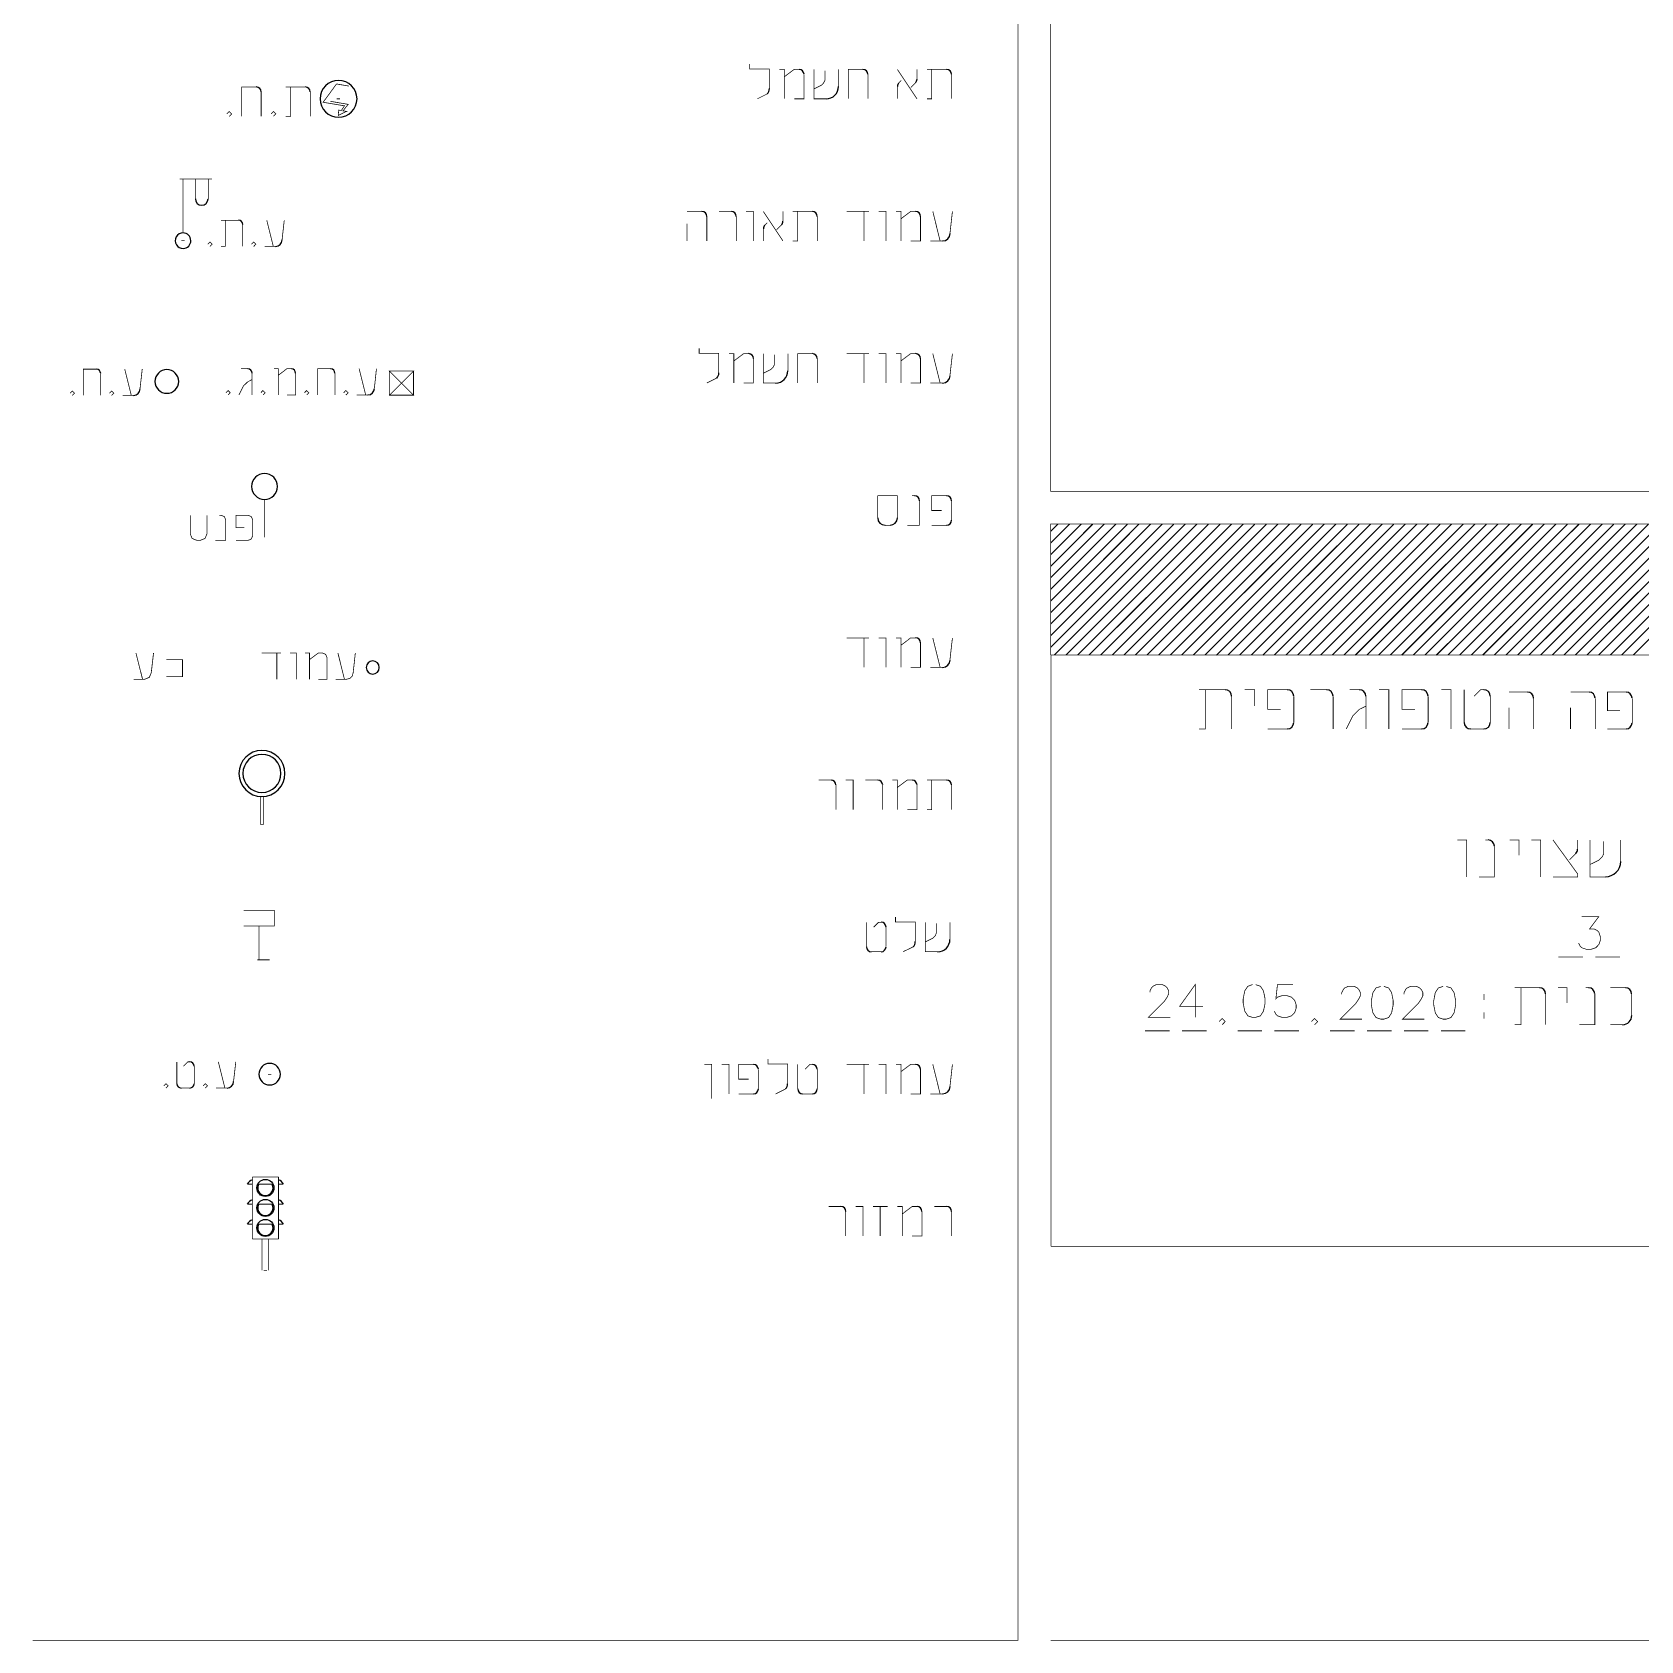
# Model space of a CAD drawing. Extents: x 489 to 720, y 1028 to 1176.
# Drawn here: x 659.46 to 684.05, y 1102.95 to 1127.53 of the extents above; entities that cross this region are included whole.
import ezdxf

# ---------------------------------------------------------------- set-up
doc = ezdxf.new("R2010")
doc.units = 0
doc.header["$MEASUREMENT"] = 0
for name, color, linetype in [('DECLARATION', 7, 'Continuous'), ('M1280', 7, 'Continuous'), ('M3903', 7, 'Continuous'), ('M4010', 7, 'Continuous'), ('M4402', 7, 'Continuous'), ('M4409', 7, 'Continuous'), ('M4410', 7, 'Continuous'), ('M4411', 7, 'Continuous'), ('M6311', 7, 'Continuous'), ('M6702', 7, 'Continuous')]:
    doc.layers.add(name, color=color, linetype=linetype)

msp = doc.modelspace()

# ---------------------------------------------------------------- linework, layer by layer
at = {"color": 18, "linetype": 'Continuous', "ltscale": 0.045455, "const_width": 0.0112}
for points in [[(662.885, 1126.697), (662.66, 1126.697), (662.66, 1126.247)], [(663.636, 1126.697), (663.335, 1126.697)], [(663.41, 1126.697), (663.41, 1126.247), (663.335, 1126.247)], [(662.96, 1126.247), (662.96, 1126.622)], [(663.711, 1126.247), (663.711, 1126.622)], [(662.434, 1126.285), (662.471, 1126.322), (662.509, 1126.285), (662.471, 1126.247)], [(663.11, 1126.285), (663.147, 1126.322), (663.185, 1126.285), (663.147, 1126.247)], [(662.612, 1124.66), (662.345, 1124.66)], [(662.412, 1124.66), (662.412, 1124.259), (662.345, 1124.259)], [(662.679, 1124.259), (662.679, 1124.593)], [(663.046, 1124.66), (663.146, 1124.259)], [(663.279, 1124.359), (663.313, 1124.66)], [(662.145, 1124.293), (662.178, 1124.326), (662.212, 1124.293), (662.178, 1124.259)], [(662.812, 1124.293), (662.846, 1124.326), (662.879, 1124.293), (662.846, 1124.259)], [(663.012, 1124.259), (663.179, 1124.259)], [(660.441, 1122.384), (660.241, 1122.384), (660.241, 1121.982)], [(660.508, 1121.982), (660.508, 1122.316)], [(660.875, 1122.384), (660.975, 1121.982)], [(661.108, 1122.082), (661.142, 1122.384)], [(662.62, 1121.99), (662.687, 1122.124), (662.754, 1122.19), (662.821, 1122.224)], [(662.754, 1122.391), (662.654, 1122.391)], [(662.821, 1121.99), (662.821, 1122.324)], [(663.154, 1122.391), (663.221, 1122.391), (663.221, 1121.99)], [(663.421, 1122.391), (663.354, 1122.391), (663.221, 1122.29)], [(663.354, 1121.99), (663.488, 1121.99), (663.488, 1122.324)], [(664.022, 1122.391), (663.822, 1122.391), (663.822, 1121.99)], [(664.088, 1121.99), (664.088, 1122.324)], [(664.457, 1122.391), (664.557, 1121.99)], [(664.69, 1122.09), (664.722, 1122.391)], [(660.041, 1122.015), (660.074, 1122.049), (660.107, 1122.015), (660.074, 1121.982)], [(660.641, 1122.015), (660.675, 1122.049), (660.708, 1122.015), (660.675, 1121.982)], [(660.841, 1121.982), (661.008, 1121.982)], [(662.42, 1122.023), (662.454, 1122.057), (662.487, 1122.023), (662.454, 1121.99)], [(662.954, 1122.023), (662.987, 1122.057), (663.021, 1122.023), (662.987, 1121.99)], [(663.621, 1122.023), (663.655, 1122.057), (663.688, 1122.023), (663.655, 1121.99)], [(664.222, 1122.023), (664.255, 1122.057), (664.29, 1122.023), (664.255, 1121.99)], [(664.422, 1121.99), (664.59, 1121.99)]]:
    msp.add_lwpolyline(points, dxfattribs=at)
at = {"color": 250, "linetype": 'Continuous', "ltscale": 0.045455, "const_width": 0.0112}
for points in [[(677.692, 1117.484), (677.292, 1117.484)], [(677.392, 1117.484), (677.392, 1116.884), (677.292, 1116.884)], [(677.793, 1116.884), (677.793, 1117.384)], [(677.993, 1117.484), (678.143, 1117.484), (678.143, 1117.234)], [(678.643, 1117.484), (678.343, 1117.484), (678.343, 1117.184), (678.543, 1117.184)], [(678.743, 1116.984), (678.743, 1117.384)], [(679.244, 1117.484), (678.994, 1117.484)], [(679.344, 1116.884), (679.344, 1117.384)], [(679.744, 1117.484), (679.594, 1117.484)], [(679.845, 1116.884), (679.845, 1117.384)], [(680.045, 1117.484), (680.195, 1117.484), (680.195, 1116.884)], [(680.695, 1117.484), (680.395, 1117.484), (680.395, 1117.184), (680.595, 1117.184)], [(680.796, 1116.984), (680.796, 1117.384)], [(680.996, 1117.484), (681.146, 1117.484), (681.146, 1116.884)], [(681.346, 1117.484), (681.346, 1116.984)], [(681.646, 1117.484), (681.596, 1117.484), (681.496, 1117.384)], [(681.746, 1116.984), (681.746, 1117.384)], [(679.544, 1116.884), (679.644, 1117.084), (679.744, 1117.184), (679.845, 1117.234)], [(678.343, 1116.884), (678.643, 1116.884)], [(680.395, 1116.884), (680.695, 1116.884)], [(681.446, 1116.884), (681.646, 1116.884)], [(683.143, 1114.016), (683.405, 1114.016), (683.262, 1113.826), (683.334, 1113.826), (683.382, 1113.802), (683.405, 1113.778), (683.429, 1113.706), (683.429, 1113.659), (683.405, 1113.588), (683.358, 1113.54), (683.286, 1113.516), (683.215, 1113.516), (683.143, 1113.54), (683.119, 1113.564), (683.095, 1113.611)], [(676.544, 1112.857), (676.544, 1112.881), (676.568, 1112.929), (676.592, 1112.953), (676.64, 1112.977), (676.735, 1112.977), (676.783, 1112.953), (676.807, 1112.929), (676.83, 1112.881), (676.83, 1112.834), (676.807, 1112.786), (676.759, 1112.714), (676.52, 1112.477), (676.854, 1112.477)], [(677.236, 1112.477), (677.236, 1112.977), (676.997, 1112.644), (677.354, 1112.644)], [(678.112, 1112.976), (678.041, 1112.952), (677.993, 1112.88), (677.969, 1112.761), (677.969, 1112.689), (677.993, 1112.571), (678.041, 1112.499), (678.112, 1112.476), (678.16, 1112.476), (678.232, 1112.499), (678.279, 1112.571), (678.303, 1112.689), (678.303, 1112.761), (678.279, 1112.88), (678.232, 1112.952), (678.16, 1112.976)], [(678.732, 1112.976), (678.493, 1112.976), (678.469, 1112.761), (678.493, 1112.785), (678.565, 1112.809), (678.636, 1112.809), (678.708, 1112.785), (678.755, 1112.737), (678.779, 1112.665), (678.779, 1112.618), (678.755, 1112.547), (678.708, 1112.499), (678.636, 1112.476), (678.565, 1112.476), (678.493, 1112.499), (678.469, 1112.523), (678.445, 1112.571)], [(679.475, 1112.83), (679.475, 1112.854), (679.499, 1112.902), (679.522, 1112.926), (679.57, 1112.949), (679.666, 1112.949), (679.713, 1112.926), (679.737, 1112.902), (679.761, 1112.854), (679.761, 1112.806), (679.737, 1112.759), (679.69, 1112.687), (679.451, 1112.448), (679.785, 1112.448)], [(680.071, 1112.949), (680, 1112.926), (679.952, 1112.854), (679.928, 1112.735), (679.928, 1112.663), (679.952, 1112.544), (680, 1112.472), (680.071, 1112.448), (680.119, 1112.448), (680.191, 1112.472), (680.237, 1112.544), (680.261, 1112.663), (680.261, 1112.735), (680.237, 1112.854), (680.191, 1112.926), (680.119, 1112.949)], [(680.428, 1112.83), (680.428, 1112.854), (680.452, 1112.902), (680.476, 1112.926), (680.524, 1112.949), (680.619, 1112.949), (680.667, 1112.926), (680.691, 1112.902), (680.715, 1112.854), (680.715, 1112.806), (680.691, 1112.759), (680.643, 1112.687), (680.404, 1112.448), (680.738, 1112.448)], [(681.025, 1112.949), (680.953, 1112.926), (680.905, 1112.854), (680.882, 1112.735), (680.882, 1112.663), (680.905, 1112.544), (680.953, 1112.472), (681.025, 1112.448), (681.072, 1112.448), (681.144, 1112.472), (681.192, 1112.544), (681.216, 1112.663), (681.216, 1112.735), (681.192, 1112.854), (681.144, 1112.926), (681.072, 1112.949)]]:
    msp.add_lwpolyline(points, dxfattribs=at)
at = {"color": 216, "linetype": 'Continuous', "ltscale": 0.045455, "const_width": 0.0112}
for points in [[(661.671, 1111.796), (661.671, 1111.462)], [(661.871, 1111.796), (661.838, 1111.796), (661.771, 1111.729)], [(661.938, 1111.462), (661.938, 1111.729)], [(662.305, 1111.796), (662.405, 1111.396)], [(662.538, 1111.496), (662.572, 1111.796)], [(661.471, 1111.429), (661.504, 1111.462), (661.537, 1111.429), (661.504, 1111.396)], [(661.738, 1111.396), (661.871, 1111.396)], [(662.071, 1111.429), (662.105, 1111.462), (662.138, 1111.429), (662.105, 1111.396)], [(662.271, 1111.396), (662.438, 1111.396)]]:
    msp.add_lwpolyline(points, dxfattribs=at)
at = {"color": 18, "linetype": 'Continuous', "ltscale": 0.045455}
for centre, radius, start, end in [((662.885, 1126.622), 0.075, 0.0055, 90), ((663.636, 1126.622), 0.075, 0.0055, 90), ((662.612, 1124.593), 0.0659, 0.0055, 90), ((663.179, 1124.359), 0.1, 270.0055, 360), ((660.441, 1122.316), 0.0659, 0.0055, 90), ((662.754, 1122.324), 0.0659, 0.0055, 90), ((663.421, 1122.324), 0.0659, 0.0055, 90), ((664.022, 1122.324), 0.0659, 0.0055, 90), ((661.008, 1122.082), 0.1, 270.0055, 360), ((664.59, 1122.09), 0.1, 270.0055, 360)]:
    msp.add_arc(centre, radius, start, end, dxfattribs=at)
at = {"color": 250, "linetype": 'Continuous', "ltscale": 0.045455}
for centre, start, end in [((677.692, 1117.384), 0.0055, 90), ((678.643, 1117.384), 0.0055, 90), ((679.244, 1117.384), 0.0055, 90), ((679.744, 1117.384), 0.0055, 90), ((680.695, 1117.384), 0.0055, 90), ((681.646, 1117.384), 0.0055, 90), ((678.643, 1116.984), 270.0055, 360), ((680.695, 1116.984), 270.0055, 360), ((681.446, 1116.984), 180.0055, 270), ((681.646, 1116.984), 270.0055, 360)]:
    msp.add_arc(centre, 0.1, start, end, dxfattribs=at)
at = {"color": 216, "linetype": 'Continuous', "ltscale": 0.045455}
for centre, radius, start, end in [((661.871, 1111.729), 0.0659, 0.0055, 90), ((661.738, 1111.462), 0.0659, 180.0055, 270), ((661.871, 1111.462), 0.0659, 270.0055, 360), ((662.438, 1111.496), 0.1, 270.0055, 360)]:
    msp.add_arc(centre, radius, start, end, dxfattribs=at)
at = {"layer": 'DECLARATION', "color": 7, "linetype": 'Continuous', "ltscale": 0.045455, "const_width": 0.0112}
for points in [[(675.03, 1118.013), (720.221, 1118.013), (720.221, 1108.974), (675.03, 1108.974)], [(675.03, 1118.013), (675.03, 1108.974)], [(682.313, 1117.447), (682.032, 1117.447)], [(682.408, 1116.882), (682.408, 1117.354)], [(683.255, 1117.447), (682.972, 1117.447)], [(683.35, 1116.882), (683.35, 1117.354)], [(683.82, 1117.447), (683.537, 1117.447), (683.537, 1117.165), (683.726, 1117.165)], [(683.915, 1116.977), (683.915, 1117.354)], [(682.032, 1116.882), (682.032, 1117.212)], [(682.972, 1116.882), (682.972, 1117.212)], [(683.537, 1116.882), (683.82, 1116.882)], [(681.244, 1115.188), (681.385, 1115.188), (681.385, 1114.623)], [(681.574, 1114.623), (681.809, 1114.623), (681.809, 1115.094)], [(681.715, 1115.188), (681.668, 1115.188)], [(682.044, 1115.188), (682.186, 1115.188), (682.186, 1114.953)], [(682.374, 1115.188), (682.516, 1115.188), (682.516, 1114.623)], [(682.703, 1114.623), (683.08, 1114.623), (683.08, 1114.67), (682.703, 1115.188)], [(683.08, 1115.047), (683.08, 1115.188)], [(683.269, 1115.188), (683.269, 1114.623), (683.504, 1114.623)], [(683.269, 1114.812), (683.41, 1114.882), (683.457, 1114.929), (683.48, 1114.977), (683.48, 1115.164)], [(683.74, 1114.859), (683.74, 1115.188)], [(682.959, 1114.886), (683.053, 1114.98)], [(682.786, 1113.399), (683.163, 1113.399)], [(683.351, 1113.399), (683.728, 1113.399)], [(682.496, 1112.929), (682.119, 1112.929)], [(682.213, 1112.929), (682.213, 1112.363), (682.119, 1112.363)], [(682.778, 1112.929), (682.919, 1112.929), (682.919, 1112.693)], [(683.249, 1112.929), (683.202, 1112.929)], [(683.813, 1112.929), (683.578, 1112.929)], [(681.649, 1112.835), (681.649, 1112.74)], [(682.59, 1112.363), (682.59, 1112.835)], [(683.108, 1112.363), (683.343, 1112.363), (683.343, 1112.835)], [(683.908, 1112.505), (683.908, 1112.835)], [(677.6, 1112.411), (677.647, 1112.457), (677.694, 1112.411), (677.647, 1112.363)], [(679.012, 1112.411), (679.059, 1112.457), (679.107, 1112.411), (679.059, 1112.363)], [(681.649, 1112.552), (681.649, 1112.457)], [(676.47, 1112.27), (676.846, 1112.27)], [(677.035, 1112.27), (677.412, 1112.27)], [(677.883, 1112.27), (678.259, 1112.27)], [(678.447, 1112.27), (678.824, 1112.27)], [(679.295, 1112.27), (679.671, 1112.27)], [(679.86, 1112.27), (680.236, 1112.27)], [(680.425, 1112.27), (680.801, 1112.27)], [(680.99, 1112.27), (681.366, 1112.27)], [(683.578, 1112.363), (683.767, 1112.363)]]:
    msp.add_lwpolyline(points, dxfattribs=at)
at = {"layer": 'DECLARATION', "color": 7, "linetype": 'Continuous', "ltscale": 0.045455}
for centre, radius, start, end in [((682.313, 1117.354), 0.0932, 0.0055, 90), ((683.255, 1117.354), 0.0932, 0.0055, 90), ((683.82, 1117.354), 0.0932, 0.0055, 90), ((683.82, 1116.977), 0.0932, 270.0055, 360), ((681.715, 1115.094), 0.0932, 0.0055, 90), ((682.986, 1115.047), 0.0932, 315.0055, 360.0055), ((682.986, 1115.047), 0.0932, 315.0055, 360.0055), ((683.504, 1114.859), 0.235, 270.0055, 360), ((682.496, 1112.835), 0.0932, 0.0055, 90), ((683.249, 1112.835), 0.0932, 0.0055, 90), ((683.813, 1112.835), 0.0932, 0.0055, 90), ((683.767, 1112.505), 0.141, 270.0055, 360)]:
    msp.add_arc(centre, radius, start, end, dxfattribs=at)
at = {"layer": 'M1280', "color": 7, "linetype": 'Continuous', "ltscale": 0.045455, "const_width": 0.0112}
for points in [[(659.466, 1175.784), (674.527, 1175.784), (674.527, 1102.952), (659.466, 1102.952)], [(720.221, 1120.515), (675.028, 1120.515), (675.028, 1157.399), (720.221, 1157.399)], [(670.727, 1126.671), (670.727, 1126.971), (670.427, 1126.971), (670.427, 1127.046)], [(670.882, 1126.966), (670.957, 1126.966), (670.957, 1126.516)], [(671.182, 1126.966), (671.107, 1126.966), (670.957, 1126.854)], [(671.107, 1126.516), (671.257, 1126.516), (671.257, 1126.891)], [(671.408, 1126.966), (671.408, 1126.516), (671.595, 1126.516)], [(671.408, 1126.666), (671.52, 1126.722), (671.558, 1126.761), (671.576, 1126.798), (671.576, 1126.948)], [(671.783, 1126.704), (671.783, 1126.966)], [(672.158, 1126.966), (671.933, 1126.966), (671.933, 1126.516)], [(672.233, 1126.516), (672.233, 1126.891)], [(672.684, 1126.966), (672.984, 1126.516)], [(672.984, 1126.816), (672.984, 1126.966)], [(673.435, 1126.966), (673.134, 1126.966)], [(673.209, 1126.966), (673.209, 1126.516), (673.134, 1126.516)], [(673.51, 1126.516), (673.51, 1126.891)], [(672.684, 1126.704), (672.684, 1126.516)], [(672.743, 1126.795), (672.705, 1126.757)], [(672.887, 1126.688), (672.962, 1126.763)], [(670.544, 1126.516), (670.694, 1126.591)], [(669.696, 1124.794), (669.47, 1124.794)], [(669.771, 1124.344), (669.771, 1124.719)], [(670.146, 1124.794), (669.959, 1124.794)], [(670.221, 1124.344), (670.221, 1124.719)], [(670.371, 1124.794), (670.484, 1124.794), (670.484, 1124.344)], [(670.635, 1124.794), (670.935, 1124.344)], [(670.935, 1124.644), (670.935, 1124.794)], [(671.385, 1124.794), (671.085, 1124.794)], [(671.16, 1124.794), (671.16, 1124.344), (671.085, 1124.344)], [(671.46, 1124.344), (671.46, 1124.719)], [(671.911, 1124.794), (672.249, 1124.794)], [(672.174, 1124.794), (672.174, 1124.344)], [(672.399, 1124.794), (672.511, 1124.794), (672.511, 1124.344)], [(672.662, 1124.794), (672.737, 1124.794), (672.737, 1124.344)], [(672.962, 1124.794), (672.887, 1124.794), (672.737, 1124.681)], [(672.887, 1124.344), (673.037, 1124.344), (673.037, 1124.719)], [(673.225, 1124.794), (673.337, 1124.344)], [(673.487, 1124.456), (673.525, 1124.794)], [(669.47, 1124.344), (669.47, 1124.606)], [(670.635, 1124.531), (670.635, 1124.344)], [(670.694, 1124.622), (670.657, 1124.585)], [(670.837, 1124.515), (670.912, 1124.59)], [(673.187, 1124.344), (673.375, 1124.344)], [(669.954, 1122.326), (669.954, 1122.626), (669.654, 1122.626), (669.654, 1122.701)], [(670.109, 1122.621), (670.184, 1122.621), (670.184, 1122.171)], [(670.409, 1122.621), (670.334, 1122.621), (670.184, 1122.509)], [(670.334, 1122.171), (670.484, 1122.171), (670.484, 1122.546)], [(670.635, 1122.621), (670.635, 1122.171), (670.822, 1122.171)], [(670.635, 1122.321), (670.747, 1122.377), (670.785, 1122.414), (670.803, 1122.452), (670.803, 1122.603)], [(671.01, 1122.359), (671.01, 1122.621)], [(671.385, 1122.621), (671.16, 1122.621), (671.16, 1122.171)], [(671.46, 1122.171), (671.46, 1122.546)], [(671.911, 1122.621), (672.249, 1122.621)], [(672.174, 1122.621), (672.174, 1122.171)], [(672.399, 1122.621), (672.511, 1122.621), (672.511, 1122.171)], [(672.662, 1122.621), (672.737, 1122.621), (672.737, 1122.171)], [(672.962, 1122.621), (672.887, 1122.621), (672.737, 1122.509)], [(672.887, 1122.171), (673.037, 1122.171), (673.037, 1122.546)], [(673.225, 1122.621), (673.337, 1122.171)], [(673.487, 1122.284), (673.525, 1122.621)], [(669.771, 1122.171), (669.921, 1122.246)], [(673.187, 1122.171), (673.375, 1122.171)], [(672.384, 1120.448), (672.384, 1120.111)], [(672.684, 1120.111), (672.684, 1120.448), (672.384, 1120.448)], [(672.834, 1119.998), (673.021, 1119.998), (673.021, 1120.373)], [(672.946, 1120.448), (672.909, 1120.448)], [(673.435, 1120.448), (673.209, 1120.448), (673.209, 1120.223), (673.36, 1120.223)], [(673.51, 1120.073), (673.51, 1120.373)], [(672.496, 1119.998), (672.571, 1119.998)], [(673.209, 1119.998), (673.435, 1119.998)], [(675.028, 1118.013), (675.028, 1120.015), (720.221, 1120.015), (720.221, 1102.952), (675.028, 1102.952)], [(675.028, 1120.015), (715.074, 1120.015)], [(675.028, 1120.015), (720.221, 1120.015), (720.221, 1118.013), (675.028, 1118.013)], [(671.911, 1118.276), (672.249, 1118.276)], [(672.174, 1118.276), (672.174, 1117.824)], [(672.399, 1118.276), (672.511, 1118.276), (672.511, 1117.824)], [(672.662, 1118.276), (672.737, 1118.276), (672.737, 1117.824)], [(672.962, 1118.276), (672.887, 1118.276), (672.737, 1118.163)], [(673.225, 1118.276), (673.337, 1117.824)], [(673.487, 1117.938), (673.525, 1118.276)], [(672.887, 1117.824), (673.037, 1117.824), (673.037, 1118.201)], [(673.187, 1117.824), (673.375, 1117.824)], [(671.67, 1116.103), (671.483, 1116.103)], [(671.895, 1116.103), (672.008, 1116.103), (672.008, 1115.652)], [(672.384, 1116.103), (672.195, 1116.103)], [(672.609, 1116.103), (672.684, 1116.103), (672.684, 1115.652)], [(672.909, 1116.103), (672.834, 1116.103), (672.684, 1115.99)], [(673.435, 1116.103), (673.134, 1116.103)], [(673.209, 1116.103), (673.209, 1115.652), (673.134, 1115.652)], [(671.745, 1115.652), (671.745, 1116.028)], [(672.459, 1115.652), (672.459, 1116.028)], [(672.834, 1115.652), (672.984, 1115.652), (672.984, 1116.028)], [(673.51, 1115.652), (673.51, 1116.028)], [(672.21, 1113.93), (672.21, 1113.554)], [(672.435, 1113.93), (672.397, 1113.93), (672.322, 1113.855)], [(672.51, 1113.554), (672.51, 1113.855)], [(672.957, 1113.634), (672.957, 1113.935), (672.655, 1113.935), (672.655, 1114.01)], [(673.111, 1113.93), (673.111, 1113.479), (673.299, 1113.479)], [(673.111, 1113.629), (673.224, 1113.686), (673.261, 1113.723), (673.279, 1113.761), (673.279, 1113.911)], [(673.486, 1113.666), (673.486, 1113.93)], [(672.285, 1113.479), (672.435, 1113.479)], [(672.772, 1113.479), (672.924, 1113.554)], [(669.734, 1111.757), (669.846, 1111.757), (669.846, 1111.231)], [(669.996, 1111.757), (670.109, 1111.757), (670.109, 1111.306)], [(670.484, 1111.757), (670.259, 1111.757), (670.259, 1111.531), (670.409, 1111.531)], [(670.559, 1111.381), (670.559, 1111.682)], [(671.005, 1111.461), (671.005, 1111.762), (670.705, 1111.762), (670.705, 1111.837)], [(671.16, 1111.757), (671.16, 1111.381)], [(671.385, 1111.757), (671.347, 1111.757), (671.272, 1111.682)], [(671.46, 1111.381), (671.46, 1111.682)], [(671.911, 1111.757), (672.249, 1111.757)], [(672.174, 1111.757), (672.174, 1111.306)], [(672.399, 1111.757), (672.511, 1111.757), (672.511, 1111.306)], [(672.662, 1111.757), (672.737, 1111.757), (672.737, 1111.306)], [(672.962, 1111.757), (672.887, 1111.757), (672.737, 1111.645)], [(672.887, 1111.306), (673.037, 1111.306), (673.037, 1111.682)], [(673.225, 1111.757), (673.337, 1111.306)], [(673.487, 1111.419), (673.525, 1111.757)], [(670.259, 1111.306), (670.484, 1111.306)], [(670.822, 1111.306), (670.972, 1111.381)], [(671.235, 1111.306), (671.385, 1111.306)], [(673.187, 1111.306), (673.375, 1111.306)], [(671.82, 1109.585), (671.633, 1109.585)], [(671.895, 1109.134), (671.895, 1109.509)], [(672.045, 1109.585), (672.158, 1109.585), (672.158, 1109.134)], [(672.309, 1109.585), (672.534, 1109.585)], [(672.421, 1109.585), (672.421, 1109.134)], [(672.684, 1109.585), (672.759, 1109.585), (672.759, 1109.134)], [(672.984, 1109.585), (672.909, 1109.585), (672.759, 1109.471)], [(672.909, 1109.134), (673.059, 1109.134), (673.059, 1109.509)], [(673.435, 1109.585), (673.246, 1109.585)], [(673.51, 1109.134), (673.51, 1109.509)]]:
    msp.add_lwpolyline(points, dxfattribs=at)
at = {"layer": 'M1280', "color": 8, "linetype": 'Continuous', "ltscale": 0.045455, "const_width": 0.0182}
for points in [[(675.028, 1119.905), (675.137, 1120.015)], [(675.028, 1119.728), (675.315, 1120.015)], [(675.028, 1119.551), (675.492, 1120.015)], [(675.028, 1119.373), (675.669, 1120.015)], [(675.028, 1119.197), (675.845, 1120.015)], [(675.028, 1119.02), (676.022, 1120.015)], [(675.028, 1118.843), (676.2, 1120.015)], [(675.028, 1118.665), (676.377, 1120.015)], [(675.028, 1118.489), (676.553, 1120.015)], [(675.028, 1118.312), (676.73, 1120.015)], [(675.028, 1118.135), (676.908, 1120.015)], [(675.083, 1118.013), (677.085, 1120.015)], [(675.259, 1118.013), (677.261, 1120.015)], [(675.436, 1118.013), (677.438, 1120.015)], [(675.613, 1118.013), (677.616, 1120.015)], [(675.791, 1118.013), (677.793, 1120.015)], [(675.967, 1118.013), (677.969, 1120.015)], [(676.144, 1118.013), (678.146, 1120.015)], [(676.321, 1118.013), (678.324, 1120.015)], [(676.499, 1118.013), (678.501, 1120.015)], [(676.675, 1118.013), (678.677, 1120.015)], [(676.852, 1118.013), (678.854, 1120.015)], [(677.029, 1118.013), (679.032, 1120.015)], [(677.207, 1118.013), (679.209, 1120.015)], [(677.383, 1118.013), (679.385, 1120.015)], [(677.56, 1118.013), (679.562, 1120.015)], [(677.737, 1118.013), (679.74, 1120.015)], [(677.913, 1118.013), (679.916, 1120.015)], [(678.091, 1118.013), (680.093, 1120.015)], [(678.268, 1118.013), (680.27, 1120.015)], [(678.445, 1118.013), (680.447, 1120.015)], [(678.621, 1118.013), (680.624, 1120.015)], [(678.799, 1118.013), (680.801, 1120.015)], [(678.976, 1118.013), (680.978, 1120.015)], [(679.153, 1118.013), (681.155, 1120.015)], [(679.329, 1118.013), (681.332, 1120.015)], [(679.507, 1118.013), (681.509, 1120.015)], [(679.684, 1118.013), (681.686, 1120.015)], [(679.861, 1118.013), (681.863, 1120.015)], [(680.037, 1118.013), (682.04, 1120.015)], [(680.215, 1118.013), (682.217, 1120.015)], [(680.392, 1118.013), (682.394, 1120.015)], [(680.569, 1118.013), (682.571, 1120.015)], [(680.745, 1118.013), (682.747, 1120.015)], [(680.922, 1118.013), (682.925, 1120.015)], [(681.1, 1118.013), (683.102, 1120.015)], [(681.277, 1118.013), (683.279, 1120.015)], [(681.453, 1118.013), (683.455, 1120.015)], [(681.63, 1118.013), (683.633, 1120.015)], [(681.808, 1118.013), (683.81, 1120.015)], [(681.985, 1118.013), (683.987, 1120.015)], [(682.161, 1118.013), (684.163, 1120.015)], [(682.338, 1118.013), (684.341, 1120.015)], [(682.516, 1118.013), (684.518, 1120.015)], [(682.692, 1118.013), (684.694, 1120.015)], [(682.869, 1118.013), (684.871, 1120.015)], [(683.046, 1118.013), (685.049, 1120.015)], [(683.224, 1118.013), (685.226, 1120.015)], [(683.4, 1118.013), (685.402, 1120.015)], [(683.577, 1118.013), (685.579, 1120.015)], [(683.754, 1118.013), (685.757, 1120.015)], [(683.932, 1118.013), (685.934, 1120.015)]]:
    msp.add_lwpolyline(points, dxfattribs=at)
at = {"layer": 'M1280', "color": 7, "linetype": 'Continuous', "ltscale": 0.045455}
for centre, radius, start, end in [((671.182, 1126.891), 0.075, 0.0055, 90), ((672.158, 1126.891), 0.075, 0.0055, 90), ((673.435, 1126.891), 0.075, 0.0055, 90), ((670.615, 1126.671), 0.113, 315.0055, 360.0055), ((671.595, 1126.704), 0.188, 270.0055, 360), ((672.759, 1126.704), 0.075, 135, 180), ((672.759, 1126.704), 0.075, 135, 180), ((672.909, 1126.816), 0.075, 315.0055, 360.0055), ((672.909, 1126.816), 0.075, 315.0055, 360.0055), ((669.696, 1124.719), 0.075, 0.0055, 90), ((670.146, 1124.719), 0.075, 0.0055, 90), ((671.385, 1124.719), 0.075, 0.0055, 90), ((672.962, 1124.719), 0.075, 0.0055, 90), ((670.71, 1124.531), 0.075, 135, 180), ((670.71, 1124.531), 0.075, 135, 180), ((670.86, 1124.644), 0.075, 315.0055, 360.0055), ((670.86, 1124.644), 0.075, 315.0055, 360.0055), ((673.375, 1124.456), 0.113, 270.0055, 360), ((670.409, 1122.546), 0.075, 0.0055, 90), ((671.385, 1122.546), 0.075, 0.0055, 90), ((672.962, 1122.546), 0.075, 0.0055, 90), ((669.842, 1122.326), 0.113, 315.0055, 360.0055), ((670.822, 1122.359), 0.188, 270.0055, 360), ((673.375, 1122.284), 0.113, 270.0055, 360), ((672.946, 1120.373), 0.075, 0.0055, 90), ((673.435, 1120.373), 0.075, 0.0055, 90), ((672.496, 1120.111), 0.113, 180.0055, 270), ((672.571, 1120.111), 0.113, 270.0055, 360), ((673.435, 1120.073), 0.075, 270.0055, 360), ((672.962, 1118.201), 0.075, 0.0055, 90), ((673.375, 1117.938), 0.113, 270.0055, 360), ((671.67, 1116.028), 0.075, 0.0055, 90), ((672.384, 1116.028), 0.075, 0.0055, 90), ((672.909, 1116.028), 0.075, 0.0055, 90), ((673.435, 1116.028), 0.075, 0.0055, 90), ((672.435, 1113.855), 0.075, 0.0055, 90), ((672.844, 1113.634), 0.113, 315.0055, 360.0055), ((673.299, 1113.666), 0.188, 270.0055, 360), ((672.285, 1113.554), 0.075, 180.0055, 270), ((672.435, 1113.554), 0.075, 270.0055, 360), ((670.484, 1111.682), 0.075, 0.0055, 90), ((671.385, 1111.682), 0.075, 0.0055, 90), ((672.962, 1111.682), 0.075, 0.0055, 90), ((670.893, 1111.461), 0.113, 315.0055, 360.0055), ((673.375, 1111.419), 0.113, 270.0055, 360), ((670.484, 1111.381), 0.075, 270.0055, 360), ((671.235, 1111.381), 0.075, 180.0055, 270), ((671.385, 1111.381), 0.075, 270.0055, 360), ((671.82, 1109.509), 0.075, 0.0055, 90), ((672.984, 1109.509), 0.075, 0.0055, 90), ((673.435, 1109.509), 0.075, 0.0055, 90)]:
    msp.add_arc(centre, radius, start, end, dxfattribs=at)
at = {"layer": 'M3903', "color": 7, "linetype": 'Continuous', "ltscale": 0.045455}
for points, const_width in [([(661.013, 1117.644), (661.18, 1117.644), (661.251, 1117.673), (661.28, 1117.744), (661.315, 1118.045)], 0.0118), ([(661.046, 1118.045), (661.147, 1117.644)], 0.0118), ([(662.965, 1118.045), (663.265, 1118.045)], 0.0112), ([(663.199, 1118.045), (663.199, 1117.644)], 0.0112), ([(663.399, 1118.045), (663.499, 1118.045), (663.499, 1117.644)], 0.0112), ([(663.632, 1118.045), (663.699, 1118.045), (663.699, 1117.644)], 0.0112), ([(663.832, 1117.644), (663.966, 1117.644), (663.966, 1117.978), (663.946, 1118.024), (663.899, 1118.045), (663.832, 1118.045), (663.699, 1117.944)], 0.0112), ([(664.099, 1117.644), (664.266, 1117.644), (664.316, 1117.657), (664.352, 1117.694), (664.366, 1117.744), (664.399, 1118.045)], 0.0112), ([(664.133, 1118.045), (664.233, 1117.644)], 0.0112), ([(661.508, 1117.944), (661.757, 1117.944), (661.757, 1117.682), (661.508, 1117.682)], 0.0118)]:
    msp.add_lwpolyline(points, dxfattribs=dict(at, const_width=const_width))
for start, end in [(90, 270), (270, 450)]:
    msp.add_arc((664.665, 1117.824), 0.1, start, end, dxfattribs=at)
at = {"layer": 'M4010', "color": 216, "linetype": 'Continuous', "ltscale": 0.045455, "const_width": 0.0112}
msp.add_lwpolyline([(663.065, 1111.607), (663.115, 1111.607)], dxfattribs=at)
at = {"layer": 'M4010', "color": 216, "linetype": 'Continuous', "ltscale": 0.045455}
for start, end in [(90, 270), (270, 450)]:
    msp.add_arc((663.09, 1111.607), 0.165, start, end, dxfattribs=at)
at = {"layer": 'M4402', "color": 18, "linetype": 'Continuous', "ltscale": 0.045455, "const_width": 0.0112}
for points in [[(661.954, 1124.987), (661.954, 1125.289), (662.151, 1125.289), (661.715, 1125.289), (661.766, 1125.289), (661.766, 1124.466)], [(661.766, 1124.466), (661.766, 1125.289)], [(662.207, 1125.289), (662.151, 1125.289), (662.151, 1124.987)], [(661.741, 1124.347), (661.791, 1124.347)], [(663.012, 1120.393), (663.012, 1119.811)], [(661.877, 1120.149), (661.877, 1119.863), (661.904, 1119.797), (661.972, 1119.769), (662.035, 1119.769), (662.103, 1119.797), (662.13, 1119.863), (662.13, 1120.149)], [(662.258, 1119.769), (662.416, 1119.769), (662.416, 1120.086), (662.397, 1120.13), (662.352, 1120.149), (662.32, 1120.149)], [(662.575, 1119.769), (662.765, 1119.769), (662.809, 1119.787), (662.828, 1119.832), (662.828, 1120.086), (662.809, 1120.13), (662.765, 1120.149), (662.575, 1120.149), (662.575, 1119.959), (662.701, 1119.959)]]:
    msp.add_lwpolyline(points, dxfattribs=at)
at = {"layer": 'M4402', "color": 18, "linetype": 'Continuous', "ltscale": 0.045455}
for centre, radius, start, end in [((662.052, 1124.987), 0.0977, 180, 360), ((661.766, 1124.347), 0.119, 90, 271.5491), ((661.766, 1124.347), 0.119, 271.5491, 450), ((663.012, 1120.591), 0.198, 90, 270), ((663.012, 1120.591), 0.198, 270, 450)]:
    msp.add_arc(centre, radius, start, end, dxfattribs=at)
at = {"layer": 'M4409', "color": 18, "linetype": 'Continuous', "ltscale": 0.045455, "const_width": 0.0112}
for points in [[(662.747, 1109.926), (662.824, 1109.926)], [(662.824, 1110.037), (662.824, 1109.088)], [(662.824, 1110.037), (663.225, 1110.037)], [(662.908, 1109.926), (663.141, 1109.926)], [(663.225, 1110.037), (663.225, 1109.088)], [(663.301, 1109.926), (663.225, 1109.926)], [(662.747, 1109.62), (662.824, 1109.62)], [(662.908, 1109.62), (663.141, 1109.62)], [(663.301, 1109.62), (663.225, 1109.62)], [(662.747, 1109.315), (662.824, 1109.315)], [(662.908, 1109.315), (663.141, 1109.315)], [(663.301, 1109.315), (663.225, 1109.315)], [(662.824, 1109.088), (663.225, 1109.088)], [(662.974, 1109.088), (662.974, 1108.61)], [(663.075, 1109.088), (663.075, 1108.61)], [(662.999, 1108.61), (663.049, 1108.61)]]:
    msp.add_lwpolyline(points, dxfattribs=at)
at = {"layer": 'M4409', "color": 18, "linetype": 'Continuous', "ltscale": 0.045455}
for centre in [(663.024, 1109.868), (663.024, 1109.563), (663.024, 1109.257)]:
    msp.add_circle(centre, 0.13, dxfattribs=at)
for centre, radius, start, end in [((662.865, 1109.868), 0.13, 107.9297, 153.7042), ((663.024, 1109.868), 0.117, 150.5127, 389.4873), ((663.184, 1109.868), 0.13, 26.3013, 72.0758), ((662.865, 1109.563), 0.13, 107.9297, 153.7042), ((663.184, 1109.563), 0.13, 26.3013, 72.0758), ((663.024, 1109.563), 0.117, 150.5127, 389.4873), ((662.865, 1109.257), 0.13, 107.9297, 153.7042), ((663.024, 1109.257), 0.117, 150.5127, 389.4873), ((663.184, 1109.257), 0.13, 26.3013, 72.0758)]:
    msp.add_arc(centre, radius, start, end, dxfattribs=at)
at = {"layer": 'M4410', "color": 7, "linetype": 'Continuous', "ltscale": 0.045455, "const_width": 0.0118}
for points in [[(662.691, 1114.112), (663.162, 1114.112), (663.162, 1113.873), (662.691, 1113.873)], [(662.927, 1113.355), (662.927, 1113.873)], [(662.953, 1113.355), (662.901, 1113.355)], [(662.927, 1113.355), (663.091, 1113.355)]]:
    msp.add_lwpolyline(points, dxfattribs=at)
at = {"layer": 'M4411', "color": 7, "linetype": 'Continuous', "ltscale": 0.045455, "const_width": 0.0118}
for points in [[(662.947, 1115.426), (662.947, 1115.849)], [(662.997, 1115.426), (662.997, 1115.849)], [(662.946, 1115.426), (662.999, 1115.426)]]:
    msp.add_lwpolyline(points, dxfattribs=at)
at = {"layer": 'M4411', "color": 7, "linetype": 'Continuous', "ltscale": 0.045455}
for radius, start, end in [(0.352, 90, 270), (0.291, 90, 270), (0.352, 270, 450), (0.291, 270, 450)]:
    msp.add_arc((662.972, 1116.204), radius, start, end, dxfattribs=at)
at = {"layer": 'M6311', "color": 18, "linetype": 'Continuous', "ltscale": 0.045455, "const_width": 0.0112}
for points in [[(664.919, 1122.355), (664.919, 1121.986), (665.288, 1121.986), (664.919, 1122.355), (665.288, 1122.355), (664.919, 1121.986)], [(665.288, 1122.355), (665.288, 1121.986)]]:
    msp.add_lwpolyline(points, dxfattribs=at)
at = {"layer": 'M6311', "color": 18, "linetype": 'Continuous', "ltscale": 0.045455}
for start, end in [(90, 270), (270, 450)]:
    msp.add_arc((661.518, 1122.196), 0.181, start, end, dxfattribs=at)
at = {"layer": 'M6702', "color": 18, "linetype": 'Continuous', "ltscale": 0.045455, "const_width": 0.0112}
for points in [[(664.304, 1126.71), (664.112, 1126.743), (663.907, 1126.463), (664.233, 1126.409), (664.184, 1126.337), (664.145, 1126.343), (664.138, 1126.262), (664.266, 1126.324), (664.21, 1126.332), (664.29, 1126.431), (664.016, 1126.478)], [(664.113, 1126.516), (664.163, 1126.516)]]:
    msp.add_lwpolyline(points, dxfattribs=at)
at = {"layer": 'M6702', "color": 18, "linetype": 'Continuous', "ltscale": 0.045455}
for start, end in [(90, 270), (270, 450)]:
    msp.add_arc((664.143, 1126.516), 0.282, start, end, dxfattribs=at)

doc.saveas('drawing.dxf')
